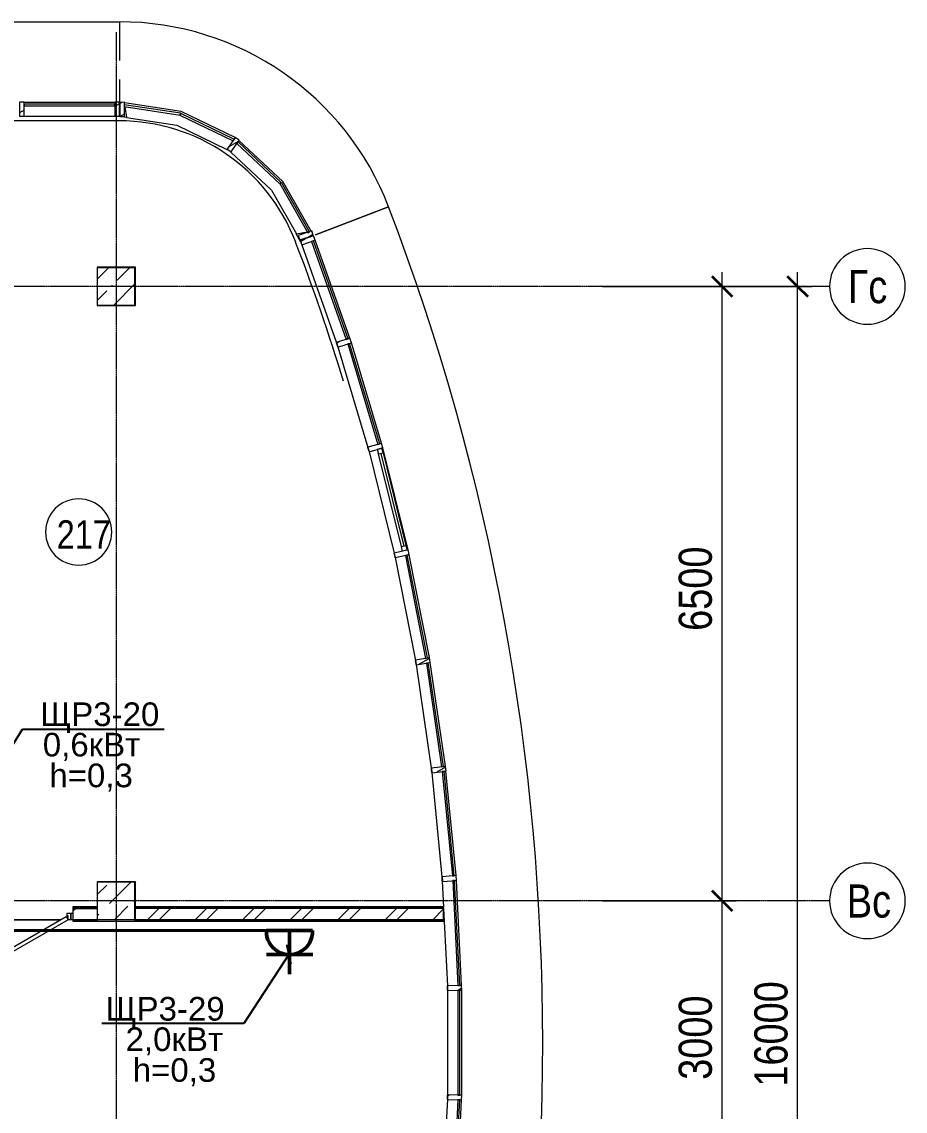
# Model space of a CAD drawing. Header units: metres. Extents: x 3659 to 143627, y -64119 to 51337.
# Drawn here: x 86463 to 95808, y -49511 to -37986 of the extents above; entities that cross this region are included whole.
import ezdxf

# ---------------------------------------------------------------- set-up
doc = ezdxf.new("R2010")
doc.units = ezdxf.units.M
doc.linetypes.add('ADSK_Линия сетки', pattern=[21, 12, -3, 3, -3])
for name, color, linetype, lineweight in [('A-ANNO-DIMS', 7, 'Continuous', 9), ('A-ANNO-DIMS-100', 7, 'Continuous', 9), ('A-AREA-IDEN', 7, 'Continuous', 9), ('A-DETL-MBND', 7, 'Continuous', 5), ('A-DOOR', 7, 'Continuous', 5), ('A-DOOR-FRAM', 7, 'Continuous', 13), ('A-FLOR', 7, 'Continuous', 5), ('A-GLAZ', 7, 'Continuous', 5), ('A-GLAZ-CURT', 7, 'Continuous', 5), ('A-GLAZ-CWMG', 7, 'Continuous', 5), ('A-WALL', 7, 'Continuous', 5), ('A-WALL-PATT', 7, 'Continuous', 18), ('S-COLS', 7, 'Continuous', 5), ('S-GRID', 7, 'Continuous', 9), ('S-GRID-IDEN', 7, 'Continuous', 9), ('Освещение', 1, 'Continuous', 50), ('Эл-свет раб.', 5, 'Continuous', 50), ('ЭЛ.сети', 5, 'Continuous', 100), ('ЭОМ', 7, 'Continuous', 40)]:
    doc.layers.add(name, color=color, linetype=linetype, lineweight=lineweight)
doc.styles.add('GOST Common_I', font='ARIALN.TTF', dxfattribs={"height": 350})
doc.styles.add('GOST Common_I_1', font='ARIALN.TTF', dxfattribs={"height": 300})
doc.styles.add('STYLE1', font='arial.ttf', dxfattribs={"height": 250})
doc.styles.add('ГОСТ 2.304', font='CS_Gost2304.shx', dxfattribs={"width": 0.85})
doc.dimstyles.new('ADSK_Основной_3_5', dxfattribs={"dimscale": 304.8, "dimtxt": 352.000249, "dimasz": 0.695866, "dimexe": 0.492126, "dimexo": 0.984252, "dimgap": 0, "dimtad": 1, "dimdec": 3, "dimrnd": 0.001, "dimdsep": 46, "dimtxsty": 'GOST Common_I', "dimblk1": 'OBLIQUE', "dimblk2": 'OBLIQUE', "dimsah": 1, "dimcen": 0.09, "dimdle": 0.492126, "dimazin": 0, "dimtfac": 1, "dimtdec": 4, "dimtix": 1, "dimtmove": 0, "dimatfit": 3, "dimfxl": 1, "dimtvp": 1, "dimtolj": 1, "dimtzin": 0, "dimarcsym": 2})
doc.dimstyles.new('СПДС', dxfattribs={"dimscale": 100, "dimtxt": 2.5, "dimasz": 2.5, "dimexe": 1.25, "dimexo": 0.625, "dimtad": 1, "dimdec": 0, "dimrnd": 0.001, "dimtxsty": 'ГОСТ 2.304', "dimblk": 'OBLIQUE', "dimcen": 2.5, "dimdle": 2, "dimadec": 0, "dimazin": 2, "dimtfac": 0.75, "dimtdec": 0, "dimtmove": 1, "dimatfit": 3, "dimfxl": 1, "dimtolj": 1, "dimarcsym": 1})
pattern_1 = [(45, (0, 0), (84.19025, 308.69666), [396.875, -79.375, 3.353, -76.022])]
pattern_2 = [(45, (0, 0), (-251.4472, 251.4472), []), (45, (0, 381), (-251.4472, 251.4472), [])]
pattern_3 = [(0, (0, 0), (812.8, 203.2), [33.528, -576.072, 33.528, -576.072, -3251.2]), (0, (0, 0), (812.8, 203.2), [-1219.2, 33.528, -1185.672, 33.528, -576.072, -1422.4]), (0, (0, 0), (812.8, 203.2), [-3048, 33.528, -372.872, 33.528, -982.472]), (120, (304.8, 101.6), (-582.37636, 602.30545), [33.528, -576.072, 33.528, -576.072, -3251.2]), (120, (304.8, 101.6), (-582.37636, 602.30545), [-1219.2, 33.528, -1185.672, 33.528, -576.072, -1422.4]), (120, (304.8, 101.6), (-582.37636, 602.30545), [-3048, 33.528, -372.872, 33.528, -982.472]), (240, (406.4, 508), (-230.42364, -805.50545), [33.528, -576.072, 33.528, -576.072, -3251.2]), (240, (406.4, 508), (-230.42364, -805.50545), [-1219.2, 33.528, -1185.672, 33.528, -576.072, -1422.4]), (240, (406.4, 508), (-230.42364, -805.50545), [-3048, 33.528, -372.872, 33.528, -982.472])]

# ---------------------------------------------------------------- blocks, each defined once
blk = doc.blocks.new('КДП АПК - КР_rvt-1-2 этаж')
at = {"layer": 'S-COLS', "lineweight": 20}
h = blk.add_hatch(dxfattribs=at)
h.set_pattern_fill('FP_137', color=256, style=0, pattern_type=2)
h.set_pattern_definition(pattern_1)
h.paths.add_polyline_path([(87641, -40346), (87663, -40346), (87663, -39946), (87263, -39946), (87263, -40346)], flags=0)
h = blk.add_hatch(dxfattribs=at)
h.set_pattern_fill('FP_137', color=256, style=0, pattern_type=2)
h.set_pattern_definition(pattern_1)
h.paths.add_polyline_path([(87641, -46846), (87663, -46846), (87663, -46446), (87263, -46446), (87263, -46846)], flags=0)
at = {"layer": 'A-FLOR', "lineweight": 20}
blk.add_line((87496, -38396), (67912, -38396), dxfattribs=at)
for centre, radius, start, end in [((87496, -40396), 2000, 20.9935, 90), ((67173, -48146), 23750, 17.1271, 20.8845)]:
    blk.add_arc(centre, radius, start, end, dxfattribs=at)
at = {"layer": 'S-COLS', "lineweight": 20}
for p, q in [((87663, -39946), (87263, -39946)), ((87263, -39946), (87263, -40346)), ((87663, -40346), (87663, -39946)), ((87263, -40346), (87663, -40346)), ((87663, -46446), (87263, -46446)), ((87263, -46446), (87263, -46846)), ((87663, -46846), (87663, -46446)), ((87263, -46846), (87663, -46846))]:
    blk.add_line(p, q, dxfattribs=at)
blk = doc.blocks.new('AC_Дверь_Однопольная_ДеревяннаяВнутренняя_ГОСТ6629-88 - ДГ 21-10-1263266-2 этаж')
at = {"layer": 'A-DOOR', "lineweight": 13}
for p, q in [((-455, 60), (333, 515)), ((353, 480), (-435, 25)), ((333, 515), (353, 480)), ((-435, 25), (-455, 60))]:
    blk.add_line(p, q, dxfattribs=at)
at = {"layer": 'A-DOOR', "lineweight": 18}
for p, q in [((-505, 60), (-485, 60)), ((-505, -10), (-505, 60)), ((-485, 60), (-485, -10)), ((485, 60), (505, 60)), ((485, -10), (485, 60)), ((505, 60), (505, -10)), ((-485, -10), (-505, -10)), ((505, -10), (485, -10))]:
    blk.add_line(p, q, dxfattribs=at)
at = {"layer": 'A-DOOR'}
blk.add_arc((-455, 60), 910, 0, 24.2635, dxfattribs=at)
at = {"layer": 'A-DOOR-FRAM'}
for p, q in [((-485, 60), (-455, 60)), ((-485, -10), (-485, 60)), ((-455, 60), (-455, 20)), ((-455, 20), (-445, 20)), ((-445, 20), (-445, -10)), ((445, 20), (455, 20)), ((445, -10), (445, 20)), ((455, 60), (485, 60)), ((455, 20), (455, 60)), ((485, 60), (485, -10)), ((-445, -10), (-485, -10)), ((485, -10), (445, -10))]:
    blk.add_line(p, q, dxfattribs=at)
blk = doc.blocks.new('Прямоугольный импост - 50 x 150мм 2-1634171-2 этаж')
at = {"layer": 'A-GLAZ-CWMG'}
h = blk.add_hatch(dxfattribs=at)
h.set_pattern_fill('FP_93', color=256, style=0, pattern_type=2)
h.set_pattern_definition([(218.626, (92335.21, -25302.51), (74.9081, -93.74847), [])])
h.paths.add_polyline_path([(-71, 112), (-49, -36), (1, -28), (-22, 120)], flags=0)
at = {"layer": 'A-GLAZ-CWMG', "lineweight": 18}
for p, q in [((-22, 120), (-71, 112)), ((1, -28), (-22, 120)), ((-71, 112), (-49, -36)), ((-49, -36), (1, -28))]:
    blk.add_line(p, q, dxfattribs=at)
blk = doc.blocks.new('Системная панель - С остеклением-1634172-2 этаж')
at = {"layer": 'A-GLAZ-CURT', "lineweight": 13}
for p, q in [((300, 10), (-300, 10)), ((-300, 10), (-300, -10)), ((300, -10), (300, 10)), ((-300, -10), (300, -10))]:
    blk.add_line(p, q, dxfattribs=at)
blk = doc.blocks.new('Прямоугольный импост - 50 x 150мм 3-1634173-2 этаж')
at = {"layer": 'A-GLAZ-CWMG'}
h = blk.add_hatch(dxfattribs=at)
h.set_pattern_fill('FP_94', color=256, style=0, pattern_type=2)
h.set_pattern_definition([(269.616, (-79238.61, 57931.76), (119.9973, -0.80424), [])])
h.paths.add_polyline_path([(-29, 120), (0, -27), (-49, -37), (-78, 110)], flags=0)
at = {"layer": 'A-GLAZ-CWMG', "lineweight": 18}
for p, q in [((-78, 110), (-29, 120)), ((-29, 120), (0, -27)), ((-49, -37), (-78, 110)), ((0, -27), (-49, -37))]:
    blk.add_line(p, q, dxfattribs=at)
blk = doc.blocks.new('Прямоугольный импост - 50 x 150мм-1635685-2 этаж')
at = {"layer": 'A-DETL-MBND'}
for p, q in [((88148, -38934), (87549, -38843)), ((87549, -38862), (87550, -38864)), ((87553, -38884), (87570, -38998)), ((87570, -38998), (88103, -39079))]:
    blk.add_line(p, q, dxfattribs=at)
blk = doc.blocks.new('Системная панель - С остеклением-1634116-2 этаж')
at = {"layer": 'A-GLAZ-CURT', "lineweight": 13}
for p, q in [((550, 10), (-550, 10)), ((-550, 10), (-550, -10)), ((550, -10), (550, 10)), ((-550, -10), (550, -10))]:
    blk.add_line(p, q, dxfattribs=at)
blk = doc.blocks.new('Системная панель - С остеклением-1634117-2 этаж')
at = {"layer": 'A-GLAZ-CURT', "lineweight": 13}
for p, q in [((555, 10), (-555, 10)), ((-555, 10), (-555, -10)), ((555, -10), (555, 10)), ((-555, -10), (555, -10))]:
    blk.add_line(p, q, dxfattribs=at)
blk = doc.blocks.new('M_Тент витража777 - M_Тент витража одинарное справо-2393011-2 этаж')
at = {"layer": 'A-GLAZ', "lineweight": 13}
for p, q in [((-505, 20), (-555, 20)), ((-555, 20), (-555, -30)), ((-555, -30), (-555, 20)), ((-505, -30), (-505, 20)), ((505, -30), (505, 20)), ((505, 20), (555, 20)), ((555, 20), (555, -30)), ((555, 20), (555, -30)), ((-555, -30), (-505, -30)), ((-505, -5), (505, -5)), ((555, -30), (505, -30))]:
    blk.add_line(p, q, dxfattribs=at)
at = {"layer": 'A-GLAZ'}
for p, q in [((-505, 20), (505, 20)), ((505, -30), (-505, -30))]:
    blk.add_line(p, q, dxfattribs=at)
blk = doc.blocks.new('Прямоугольный импост - 50 x 150мм-V79-2 этаж')
at = {"layer": 'A-GLAZ-CWMG'}
h = blk.add_hatch(dxfattribs=at)
h.set_pattern_fill('FP_99', color=256, style=0, pattern_type=2)
h.set_pattern_definition([(252.51, (-62177.94, 78930.66), (114.45233, -36.06472), [])])
h.paths.add_polyline_path([(25, 120), (25, -30), (-25, -30), (-25, 120)], flags=0)
at = {"layer": 'A-GLAZ-CWMG', "lineweight": 18}
for p, q in [((-25, -30), (-25, 120)), ((-25, 120), (25, 120)), ((25, 120), (25, -30)), ((25, -30), (-25, -30))]:
    blk.add_line(p, q, dxfattribs=at)
blk = doc.blocks.new('Прямоугольный импост - 50 x 150мм-V80-2 этаж')
at = {"layer": 'A-GLAZ-CWMG', "lineweight": 18}
for p, q in [((-25, -30), (-25, 120)), ((-25, 120), (25, 120)), ((25, 120), (25, -30)), ((25, -30), (-25, -30))]:
    blk.add_line(p, q, dxfattribs=at)
blk = doc.blocks.new('Прямоугольный импост - 50 x 150мм-V81-2 этаж')
at = {"layer": 'A-GLAZ-CWMG'}
h = blk.add_hatch(dxfattribs=at)
h.set_pattern_fill('FP_100', color=256, style=0, pattern_type=2)
h.set_pattern_definition([(258.07, (-67215.29, 72647.55), (117.4081, -24.80598), [])])
h.paths.add_polyline_path([(25, 120), (25, -30), (-25, -30), (-25, 120)], flags=0)
at = {"layer": 'A-GLAZ-CWMG', "lineweight": 18}
for p, q in [((-25, -30), (-25, 120)), ((-25, 120), (25, 120)), ((25, 120), (25, -30)), ((25, -30), (-25, -30))]:
    blk.add_line(p, q, dxfattribs=at)
blk = doc.blocks.new('Прямоугольный импост - 50 x 150мм-V85-2 этаж')
at = {"layer": 'A-GLAZ-CWMG'}
h = blk.add_hatch(dxfattribs=at)
h.set_pattern_fill('FP_104', color=256, style=0, pattern_type=2)
h.set_pattern_definition([(249.73, (-59436.69, 81881.62), (112.56846, -41.57334), [])])
h.paths.add_polyline_path([(25, 120), (25, -30), (-25, -30), (-25, 120)], flags=0)
at = {"layer": 'A-GLAZ-CWMG', "lineweight": 18}
for p, q in [((-25, -30), (-25, 120)), ((-25, 120), (25, 120)), ((25, 120), (25, -30)), ((25, -30), (-25, -30))]:
    blk.add_line(p, q, dxfattribs=at)
blk = doc.blocks.new('Прямоугольный импост - 50 x 150мм-V86-2 этаж')
at = {"layer": 'A-GLAZ-CWMG'}
h = blk.add_hatch(dxfattribs=at)
h.set_pattern_fill('FP_105', color=256, style=0, pattern_type=2)
h.set_pattern_definition([(246.95, (-56555.54, 84696.15), (110.41962, -46.98411), [])])
h.paths.add_polyline_path([(25, 120), (25, -30), (-25, -30), (-25, 120)], flags=0)
at = {"layer": 'A-GLAZ-CWMG', "lineweight": 18}
for p, q in [((-25, -30), (-25, 120)), ((-25, 120), (25, 120)), ((25, 120), (25, -30)), ((25, -30), (-25, -30))]:
    blk.add_line(p, q, dxfattribs=at)
blk = doc.blocks.new('Прямоугольный импост - 50 x 150мм-V88-2 этаж')
at = {"layer": 'A-GLAZ-CWMG'}
h = blk.add_hatch(dxfattribs=at)
h.set_pattern_fill('FP_107', color=256, style=0, pattern_type=2)
h.set_pattern_definition([(244.17, (-53541.27, 87367.63), (108.01089, -52.2843), [])])
h.paths.add_polyline_path([(25, 120), (25, -30), (-25, -30), (-25, 120)], flags=0)
at = {"layer": 'A-GLAZ-CWMG', "lineweight": 18}
for p, q in [((-25, -30), (-25, 120)), ((-25, 120), (25, 120)), ((25, 120), (25, -30)), ((25, -30), (-25, -30))]:
    blk.add_line(p, q, dxfattribs=at)
blk = doc.blocks.new('Прямоугольный импост - 50 x 150мм-V90-2 этаж')
at = {"layer": 'A-GLAZ-CWMG'}
h = blk.add_hatch(dxfattribs=at)
h.set_pattern_fill('FP_109', color=256, style=0, pattern_type=2)
h.set_pattern_definition([(238.61, (-47142.05, 92256.64), (102.437, -62.50328), [])])
h.paths.add_polyline_path([(25, -30), (-25, -30), (-25, 120), (25, 120)], flags=0)
at = {"layer": 'A-GLAZ-CWMG', "lineweight": 18}
for p, q in [((-25, -30), (-25, 120)), ((-25, 120), (25, 120)), ((25, 120), (25, -30)), ((25, -30), (-25, -30))]:
    blk.add_line(p, q, dxfattribs=at)
blk = doc.blocks.new('Прямоугольный импост - 50 x 150мм-V91-2 этаж')
at = {"layer": 'A-GLAZ-CWMG'}
h = blk.add_hatch(dxfattribs=at)
h.set_pattern_fill('FP_110', color=256, style=0, pattern_type=2)
h.set_pattern_definition([(241.39, (-50400.97, 89889.78), (105.34793, -57.46141), [])])
h.paths.add_polyline_path([(25, 120), (25, -30), (-25, -30), (-25, 120)], flags=0)
at = {"layer": 'A-GLAZ-CWMG', "lineweight": 18}
for p, q in [((-25, -30), (-25, 120)), ((-25, 120), (25, 120)), ((25, 120), (25, -30)), ((25, -30), (-25, -30))]:
    blk.add_line(p, q, dxfattribs=at)
blk = doc.blocks.new('Прямоугольный импост - 50 x 150мм-1634120-2 этаж')
at = {"layer": 'A-GLAZ-CWMG'}
h = blk.add_hatch(dxfattribs=at)
h.set_pattern_fill('FP_111', color=256, style=0, pattern_type=2)
h.set_pattern_definition([(280.522, (67804.3, 70974.81), (117.98218, 21.91357), [])])
h.paths.add_polyline_path([(-50, 120), (-50, -30), (0, -30), (0, 120)], flags=0)
at = {"layer": 'A-GLAZ-CWMG', "lineweight": 18}
for p, q in [((0, 120), (-50, 120)), ((-50, 120), (-50, -30)), ((0, -30), (0, 120)), ((-50, -30), (0, -30))]:
    blk.add_line(p, q, dxfattribs=at)
blk = doc.blocks.new('Прямоугольный импост - 50 x 150мм-1635693-2 этаж')
at = {"layer": 'A-DETL-MBND'}
for p, q in [((90965, -49385), (90925, -50206)), ((91061, -50501), (91115, -49392)), ((91095, -49391), (91115, -49392)), ((90924, -50221), (90911, -50494)), ((91061, -50501), (91041, -50500))]:
    blk.add_line(p, q, dxfattribs=at)
blk = doc.blocks.new('Прямоугольный импост - 50 x 150мм-V93-2 этаж')
at = {"layer": 'A-DETL-MBND'}
for p, q in [((90911, -47077), (90924, -47351)), ((91041, -47071), (91061, -47070)), ((91115, -48179), (91061, -47070)), ((90925, -47366), (90965, -48186)), ((91115, -48179), (91095, -48180))]:
    blk.add_line(p, q, dxfattribs=at)
blk = doc.blocks.new('Прямоугольный импост - 50 x 150мм-V92-2 этаж')
at = {"layer": 'A-DETL-MBND'}
for p, q in [((90908, -50538), (90800, -51643)), ((90950, -51658), (91057, -50553)), ((91037, -50551), (91057, -50553)), ((90950, -51658), (90930, -51656))]:
    blk.add_line(p, q, dxfattribs=at)
blk = doc.blocks.new('Прямоугольный импост - 50 x 150мм-V94-2 этаж')
at = {"layer": 'A-DETL-MBND'}
for p, q in [((90403, -53962), (90136, -55040)), ((90282, -55076), (90548, -53998)), ((90520, -53991), (90548, -53998)), ((90282, -55076), (90253, -55069))]:
    blk.add_line(p, q, dxfattribs=at)
blk = doc.blocks.new('Прямоугольный импост - 50 x 150мм-1635695-2 этаж')
at = {"layer": 'A-DETL-MBND'}
for p, q in [((89933, -41333), (89566, -40296)), ((89425, -40346), (89792, -41383)), ((89933, -41333), (89914, -41339))]:
    blk.add_line(p, q, dxfattribs=at)
blk = doc.blocks.new('Системная панель - С остеклением-1634174-2 этаж')
at = {"layer": 'A-GLAZ-CURT', "lineweight": 13}
for p, q in [((313, 10), (-313, 10)), ((-313, 10), (-313, -10)), ((313, -10), (313, 10)), ((-313, -10), (313, -10))]:
    blk.add_line(p, q, dxfattribs=at)
blk = doc.blocks.new('Прямоугольный импост - 50 x 150мм-1635686-2 этаж')
at = {"layer": 'A-DETL-MBND'}
for p, q in [((89224, -39674), (88760, -39240)), ((88677, -39360), (88674, -39365)), ((88674, -39365), (89105, -39768))]:
    blk.add_line(p, q, dxfattribs=at)
blk = doc.blocks.new('Прямоугольный импост - 50 x 150мм-1635687-2 этаж')
at = {"layer": 'A-DETL-MBND'}
for p, q in [((88719, -39211), (88148, -38934)), ((88103, -39079), (88633, -39336)), ((88633, -39336), (88636, -39332))]:
    blk.add_line(p, q, dxfattribs=at)
blk = doc.blocks.new('Системная панель - С остеклением-1634175-2 этаж')
at = {"layer": 'A-GLAZ-CURT', "lineweight": 13}
for p, q in [((300, 10), (-300, 10)), ((-300, 10), (-300, -10)), ((300, -10), (300, 10)), ((-300, -10), (300, -10))]:
    blk.add_line(p, q, dxfattribs=at)
blk = doc.blocks.new('Прямоугольный импост - 50 x 150мм-1635688-2 этаж')
at = {"layer": 'A-DETL-MBND'}
for p, q in [((89523, -40200), (89224, -39674)), ((89105, -39768), (89367, -40229)), ((89367, -40229), (89482, -40209)), ((89503, -40206), (89508, -40205))]:
    blk.add_line(p, q, dxfattribs=at)
blk = doc.blocks.new('Прямоугольный импост - 50 x 150мм-V96-2 этаж')
at = {"layer": 'A-GLAZ-CWMG'}
h = blk.add_hatch(dxfattribs=at)
h.set_pattern_fill('FP_113', color=256, style=0, pattern_type=2)
h.set_pattern_definition([(295.495, (-95348.73, 17918.47), (108.31474, 51.65188), [])])
h.paths.add_polyline_path([(25, 120), (25, -30), (-25, -30), (-25, 120), (17, 120)], flags=0)
at = {"layer": 'A-GLAZ-CWMG', "lineweight": 18}
for p, q in [((-25, -30), (-25, 120)), ((-25, 120), (25, 120)), ((25, 120), (25, -30)), ((25, -30), (-25, -30))]:
    blk.add_line(p, q, dxfattribs=at)
blk = doc.blocks.new('Системная панель - С остеклением-1634304-2 этаж')
at = {"layer": 'A-GLAZ-CURT', "lineweight": 13}
for p, q in [((479, 10), (-479, 10)), ((-479, 10), (-479, -10)), ((479, -10), (479, 10)), ((-479, -10), (479, -10))]:
    blk.add_line(p, q, dxfattribs=at)
blk = doc.blocks.new('Прямоугольный импост - 50 x 150мм-V107-2 этаж')
at = {"layer": 'A-GLAZ-CWMG'}
h = blk.add_hatch(dxfattribs=at)
h.set_pattern_fill('FP_128', color=256, style=0, pattern_type=2)
h.set_pattern_definition([(150, (86462.65, 38865.64), (-60, -103.92305), [])])
h.paths.add_polyline_path([(25, -120), (-25, -120), (-25, 30), (25, 30)], flags=0)
at = {"layer": 'A-GLAZ-CWMG', "lineweight": 18}
for p, q in [((-25, 30), (25, 30)), ((-25, -120), (-25, 30)), ((25, 30), (25, -120)), ((25, -120), (-25, -120))]:
    blk.add_line(p, q, dxfattribs=at)
blk = doc.blocks.new('Прямоугольный импост - 50 x 150мм-1633940-2 этаж')
at = {"layer": 'A-GLAZ-CWMG'}
h = blk.add_hatch(dxfattribs=at)
h.set_pattern_fill('FP_129', color=256, style=0, pattern_type=2)
h.set_pattern_definition([(30, (-87495.54, 38865.64), (-60, 103.92305), [])])
h.paths.add_polyline_path([(0, -120), (0, 30), (-50, 30), (-50, -120)], flags=0)
at = {"layer": 'A-GLAZ-CWMG', "lineweight": 18}
for p, q in [((-50, 30), (-50, -120)), ((0, 30), (-50, 30)), ((0, -120), (0, 30)), ((-50, -120), (0, -120))]:
    blk.add_line(p, q, dxfattribs=at)
blk = doc.blocks.new('Прямоугольный импост - 50 x 150мм-1006687-2 этаж')
at = {"layer": 'A-DETL-MBND'}
for p, q in [((86488, -38836), (87446, -38836)), ((87446, -38986), (86488, -38986))]:
    blk.add_line(p, q, dxfattribs=at)
blk = doc.blocks.new('Ось сетки - D8-1256827-2 этаж')
at = {"layer": 'S-GRID-IDEN'}
for start, end in [(360, 180), (180, 360)]:
    blk.add_arc((0, 0), 4, start, end, dxfattribs=at)
blk = doc.blocks.new('DIMBLOCK11-2 этаж')
at = {"layer": 'A-ANNO-DIMS-100', "lineweight": 35, "transparency": 16777216}
for p, q in [((94670, -40786), (94564, -40680)), ((94670, -40786), (94776, -40892)), ((94670, -56786), (94564, -56680)), ((94670, -56786), (94776, -56892))]:
    blk.add_line(p, q, dxfattribs=at)
at = {"layer": 'A-ANNO-DIMS-100', "transparency": 16777216}
for p, q in [((94670, -56936), (94670, -40636)), ((92604, -40786), (94820, -40786)), ((94670, -40786), (92604, -40786)), ((92604, -56786), (94820, -56786)), ((94670, -56786), (92604, -56786))]:
    blk.add_line(p, q, dxfattribs=at)
at = {"layer": 'A-ANNO-DIMS-100', "color": 0, "transparency": 16777216, "insert": (94212, -49251), "char_height": 350, "width": 1116.86, "attachment_point": 1, "rotation": 90, "line_spacing_factor": 1.022761, "style": 'GOST Common_I'}
blk.add_mtext('16000', dxfattribs=at)
blk = doc.blocks.new('_Oblique')
at = {"color": 0, "linetype": 'ByBlock', "lineweight": -2}
blk.add_line((-0.5, -0.5), (0.5, 0.5), dxfattribs=at)
blk = doc.blocks.new('DIMBLOCK13-2 этаж')
at = {"layer": 'A-ANNO-DIMS-100', "lineweight": 35, "transparency": 16777216}
for p, q in [((93870, -47286), (93764, -47180)), ((93870, -47286), (93976, -47392)), ((93870, -50286), (93764, -50180)), ((93870, -50286), (93976, -50392))]:
    blk.add_line(p, q, dxfattribs=at)
at = {"layer": 'A-ANNO-DIMS-100', "transparency": 16777216}
for p, q in [((92604, -47286), (94020, -47286)), ((93870, -47286), (92604, -47286)), ((93870, -50286), (93870, -47286)), ((92604, -50286), (94020, -50286)), ((93870, -50286), (92604, -50286))]:
    blk.add_line(p, q, dxfattribs=at)
at = {"layer": 'A-ANNO-DIMS-100', "color": 0, "transparency": 16777216, "insert": (93412, -49179), "char_height": 350, "width": 945.03, "attachment_point": 1, "rotation": 90, "line_spacing_factor": 1.022761, "style": 'GOST Common_I'}
blk.add_mtext('3000', dxfattribs=at)
blk = doc.blocks.new('DIMBLOCK14-2 этаж')
at = {"layer": 'A-ANNO-DIMS-100', "lineweight": 35, "transparency": 16777216}
for p, q in [((93870, -40786), (93764, -40680)), ((93870, -40786), (93976, -40892)), ((93870, -47286), (93764, -47180)), ((93870, -47286), (93976, -47392))]:
    blk.add_line(p, q, dxfattribs=at)
at = {"layer": 'A-ANNO-DIMS-100', "transparency": 16777216}
for p, q in [((93870, -47286), (93870, -40636)), ((92604, -40786), (94020, -40786)), ((93870, -40786), (92604, -40786)), ((92604, -47286), (94020, -47286)), ((93870, -47286), (92604, -47286))]:
    blk.add_line(p, q, dxfattribs=at)
at = {"layer": 'A-ANNO-DIMS-100', "color": 0, "transparency": 16777216, "insert": (93412, -44429), "char_height": 350, "width": 945.03, "attachment_point": 1, "rotation": 90, "line_spacing_factor": 1.022761, "style": 'GOST Common_I'}
blk.add_mtext('6500', dxfattribs=at)
blk = doc.blocks.new('Розетка штепсельная с заземляющим контактом скрытой установки IP20')
at = {"layer": 'Эл-свет раб.', "ltscale": 0.3}
for p, q in [((191575, -246568), (191575, -246106)), ((191816, -246316), (191329, -246316)), ((191819, -246568), (191331, -246568))]:
    blk.add_line(p, q, dxfattribs=at)
at = {"layer": 'Эл-свет раб.', "ltscale": 0.3, "extrusion": (0, 0, -1)}
blk.add_ellipse((191575, -246560), major_axis=(-173, 173), ratio=1, start_param=5.464002, end_param=8.673165, dxfattribs=at)
blk = doc.blocks.new('ПСС_Марка_помещения - Имя_2_5мм-224473-2 этаж')
at = {"layer": 'A-AREA-IDEN'}
for start, end in [(360, 180), (180, 360)]:
    blk.add_arc((-0.07, 0.04), 3.5, start, end, dxfattribs=at)

msp = doc.modelspace()

# ---------------------------------------------------------------- hatches: boundary and pattern name
at = {"layer": 'A-WALL-PATT', "lineweight": 5}
h = msp.add_hatch(dxfattribs=at)
h.set_pattern_fill('FP_40', color=256, style=0, pattern_type=2)
h.set_pattern_definition(pattern_3)
h.paths.add_polyline_path([(87665.6532, -40988.6443), (87665.6532, -40985.6443), (87262.6532, -40985.6443), (87262.6532, -40988.6443)], flags=0)
h = msp.add_hatch(dxfattribs=at)
h.set_pattern_fill('FP_40', color=256, style=0, pattern_type=2)
h.set_pattern_definition(pattern_3)
h.paths.add_polyline_path([(87259.6532, -47353.6443), (87262.6532, -47353.6443), (87262.6532, -47085.6443), (87259.6532, -47085.6443), (87259.6532, -47350.6443)], flags=0)
h = msp.add_hatch(dxfattribs=at)
h.set_pattern_fill('FP_40', color=256, style=0, pattern_type=2)
h.set_pattern_definition(pattern_3)
h.paths.add_polyline_path([(87665.6532, -47350.6443), (87665.6532, -47082.6443), (87662.6532, -47082.6443), (87662.6532, -47350.6443)], flags=0)
h = msp.add_hatch(dxfattribs=at)
h.set_pattern_fill('FP_1', color=256, style=0, pattern_type=2)
h.set_pattern_definition(pattern_2)
h.paths.add_polyline_path([(85582.0137, -47485.6443), (85992.6532, -47485.6443), (85992.6532, -47365.6443), (84262.6532, -47365.6443), (84262.6532, -47485.6443), (84552.3072, -47485.6443)], flags=0)
h.paths.add_polyline_path([(87262.6532, -47485.6443), (87262.6532, -47365.6443), (87002.6532, -47365.6443), (87002.6532, -47485.6443)], flags=0)
h = msp.add_hatch(dxfattribs=at)
h.set_pattern_fill('FP_40', color=256, style=0, pattern_type=2)
h.set_pattern_definition(pattern_3)
h.paths.add_polyline_path([(87262.6532, -47365.6443), (87262.6532, -47353.6443), (87002.6532, -47353.6443), (87002.6532, -47365.6443), (87259.6532, -47365.6443)], flags=0)
h.paths.add_polyline_path([(85582.0137, -47365.6443), (85992.6532, -47365.6443), (85992.6532, -47353.6443), (84722.6532, -47353.6443), (84722.6532, -47365.6443)], flags=0)
h = msp.add_hatch(dxfattribs=at)
h.set_pattern_fill('FP_40', color=256, style=0, pattern_type=2)
h.set_pattern_definition(pattern_3)
h.paths.add_polyline_path([(87662.6532, -47365.6443), (90925.158, -47365.6443), (90925.158, -47353.6443), (87662.6532, -47353.6443)], flags=0)
h = msp.add_hatch(dxfattribs=at)
h.set_pattern_fill('FP_1', color=256, style=0, pattern_type=2)
h.set_pattern_definition(pattern_2)
h.paths.add_polyline_path([(90730.5462, -47485.6443), (90925.158, -47485.6443), (90925.158, -47365.6443), (87662.6532, -47365.6443), (87662.6532, -47485.6443), (88671.1332, -47485.6443)], flags=0)
h = msp.add_hatch(dxfattribs=at)
h.set_pattern_fill('FP_40', color=256, style=0, pattern_type=2)
h.set_pattern_definition(pattern_3)
h.paths.add_polyline_path([(90930.9836, -47497.6443), (90930.9836, -47485.6443), (87662.6663, -47485.6443), (87662.6663, -47497.6443), (90730.5462, -47497.6443)], flags=0)
h = msp.add_hatch(dxfattribs=at)
h.set_pattern_fill('FP_40', color=256, style=0, pattern_type=2)
h.set_pattern_definition(pattern_3)
h.paths.add_polyline_path([(87662.6663, -47500.6443), (90930.9836, -47500.6443), (90930.9836, -47497.6443), (87662.6663, -47497.6443)], flags=0)

# ---------------------------------------------------------------- linework, layer by layer
at = {"layer": 'A-DETL-MBND'}
for p, q in [((67840.3603, -37985.6443), (87495.5434, -37985.6443)), ((87495.5434, -37985.6443), (87495.5434, -38395.6443)), ((87495.5434, -38595.6443), (87495.5434, -38835.6677)), ((87499.276, -38885.6476), (87495.5434, -38885.6443)), ((89568.3034, -40240.4837), (90343.4555, -39943.9042)), ((90343.4556, -39943.9042), (89568.3034, -40240.4837))]:
    msp.add_line(p, q, dxfattribs=at)
for centre, radius, start, end in [((87495.5434, -41035.6443), 3050, 20.9742033, 90), ((87495.5434, -41035.6443), 2150, 88.46081305, 88.56683165), ((67173.1377, -48785.6443), 24800, 339.11326035, 20.88673965)]:
    msp.add_arc(centre, radius, start, end, dxfattribs=at)
at = {"layer": 'A-FLOR', "lineweight": 18}
for p, q in [((87569.9597, -38998.3304), (87486.491, -38985.6677)), ((88656.0444, -39347.4461), (88633.2941, -39336.4095)), ((88674.4978, -39364.7337), (88656.0444, -39347.4461)), ((89411.9549, -40308.4256), (89366.5406, -40228.5324)), ((89799.2055, -41403.3518), (89791.8467, -41382.5453)), ((89805.5401, -41424.4927), (89799.2055, -41403.3518)), ((90130.6226, -42509.4118), (90124.2828, -42488.2535)), ((90135.9288, -42530.8526), (90130.6226, -42509.4118)), ((90408.0089, -43630.2618), (90402.7027, -43608.8209)), ((90412.2689, -43651.9347), (90408.0089, -43630.2618)), ((90630.7062, -44763.2462), (90626.4462, -44741.5733)), ((90633.9101, -44785.1003), (90630.7062, -44763.2462)), ((90798.1905, -45905.6983), (90794.9867, -45883.8443)), ((90800.3306, -45927.6821), (90798.1905, -45905.6983)), ((90910.0674, -47054.9291), (90907.9273, -47032.9454)), ((90911.1388, -47076.9908), (90910.0674, -47054.9291)), ((86042.6532, -47485.6443), (86872.6532, -47485.6443)), ((86872.6532, -47485.6443), (86042.6532, -47485.6443)), ((90966.0753, -48208.2655), (90965.0024, -48186.1719)), ((90966.0753, -48230.3212), (90966.0753, -48208.2655)), ((90965.0064, -49384.9588), (90966.0753, -49362.9441)), ((90966.0753, -49362.9441), (90966.0753, -49340.8095))]:
    msp.add_line(p, q, dxfattribs=at)
at = {"layer": 'A-WALL', "lineweight": 18}
for p, q in [((87665.6532, -40582.6443), (87259.6532, -40582.6443)), ((87259.6532, -40582.6443), (87259.6532, -40988.6443)), ((87262.6532, -40585.6443), (87662.6532, -40585.6443)), ((87262.6532, -40985.6443), (87262.6532, -40585.6443)), ((87662.6532, -40585.6443), (87662.6532, -40985.6443)), ((87665.6532, -40988.6443), (87665.6532, -40582.6443)), ((87259.6532, -40988.6443), (87665.6532, -40988.6443)), ((87662.6532, -40985.6443), (87262.6532, -40985.6443)), ((87665.6532, -47082.6443), (87259.6532, -47082.6443)), ((87259.6532, -47082.6443), (87259.6532, -47350.6443)), ((87262.6532, -47085.6443), (87662.6532, -47085.6443)), ((87262.6532, -47485.6443), (87262.6532, -47085.6443)), ((87662.6532, -47085.6443), (87662.6532, -47485.6443)), ((87665.6532, -47350.6443), (87665.6532, -47082.6443)), ((87002.6532, -47350.6443), (87002.6532, -47415.6443)), ((87259.6532, -47350.6443), (87002.6532, -47350.6443)), ((90925.158, -47350.6443), (87665.6532, -47350.6443)), ((90925.158, -47485.6443), (90925.158, -47350.6443)), ((87002.6532, -47485.6443), (87002.6532, -47500.6443)), ((87002.6532, -47500.6443), (90930.9836, -47500.6443)), ((87262.6663, -47500.6443), (87262.6663, -47485.6443)), ((87662.6663, -47485.6443), (87262.6663, -47485.6443)), ((87662.6663, -47500.6443), (87662.6663, -47485.6443)), ((90930.9836, -47485.6443), (90925.158, -47485.6443)), ((90930.9836, -47500.6443), (90930.9836, -47485.6443))]:
    msp.add_line(p, q, dxfattribs=at)
at = {"layer": 'A-WALL'}
for p, q in [((87002.6532, -47353.6443), (87262.6532, -47353.6443)), ((87002.6532, -47365.6443), (87262.6532, -47365.6443)), ((87662.6532, -47353.6443), (90925.158, -47353.6443)), ((90925.158, -47365.6443), (87662.6532, -47365.6443)), ((87262.6663, -47485.6443), (87002.6532, -47485.6443)), ((87262.6663, -47497.6443), (87002.6532, -47497.6443)), ((90925.158, -47485.6443), (87662.6663, -47485.6443)), ((90930.9836, -47497.6443), (87662.6663, -47497.6443))]:
    msp.add_line(p, q, dxfattribs=at)
at = {"layer": 'S-GRID', "linetype": 'ADSK_Линия сетки'}
for p, q in [((87462.6532, -38095.4453), (87462.6532, -63301.3643)), ((95007.6236, -40785.6443), (31950.4397, -40785.6443)), ((95007.6236, -47285.6443), (30597.8704, -47285.6443))]:
    msp.add_line(p, q, dxfattribs=at)
at = {"layer": 'ЭЛ.сети', "color": 0, "lineweight": 40}
msp.add_lwpolyline([(85902.9853, -47600.6443), (89293.9056, -47600.6443)], dxfattribs=at)

# ---------------------------------------------------------------- block references
at = {"lineweight": 5}
msp.add_blockref('КДП АПК - КР_rvt-1-2 этаж', (-3, -637), dxfattribs=at)
at = {"layer": 'A-AREA-IDEN', "color": 18, "true_color": 0x000000, "xscale": 99.99999999999993, "yscale": 99.99999999999993, "zscale": 99.99999999999993}
msp.add_blockref('ПСС_Марка_помещения - Имя_2_5мм-224473-2 этаж', (87071.357, -43387.4698), dxfattribs=at)
at = {"layer": 'A-DOOR', "color": 8, "true_color": 0x7f7f7f, "rotation": 180}
msp.add_blockref('AC_Дверь_Однопольная_ДеревяннаяВнутренняя_ГОСТ6629-88 - ДГ 21-10-1263266-2 этаж', (86497.6532, -47425.6443), dxfattribs=at)
at = {"layer": 'A-GLAZ', "rotation": 283.9001901249777}
msp.add_blockref('M_Тент витража777 - M_Тент витража одинарное справо-2393011-2 этаж', (90385.8243, -43041.0034), dxfattribs=at)
at = {"layer": 'A-GLAZ-CURT'}
for name, p, rotation in [('Системная панель - С остеклением-1634304-2 этаж', (86966.5983, -38865.6443), 180), ('Системная панель - С остеклением-1634172-2 этаж', (87842.3381, -38918.2552), 351.3736482941128), ('Системная панель - С остеклением-1634174-2 этаж', (88420.7286, -39099.888), 334.1209448823379), ('Системная панель - С остеклением-1634174-2 этаж', (88971.4648, -39478.4751), 316.8682414705638), ('Системная панель - С остеклением-1634175-2 этаж', (89348.1079, -39953.2307), 299.6155380587877), ('Системная панель - С остеклением-1634116-2 этаж', (89721.6165, -40824.016), 289.4775356465836), ('Системная панель - С остеклением-1634117-2 этаж', (90079.8844, -41921.9229), 286.6801901249785), ('Системная панель - С остеклением-1634117-2 этаж', (90637.1274, -44173.6054), 281.1201901249791), ('Системная панель - С остеклением-1634117-2 этаж', (90833.2024, -45317.0629), 278.3401901249783), ('Системная панель - С остеклением-1634117-2 этаж', (90973.5876, -46468.6845), 275.5601901249785), ('Системная панель - С остеклением-1634117-2 этаж', (91057.9527, -47625.7597), 272.7801901249787), ('Системная панель - С остеклением-1634117-2 этаж', (91086.099, -48785.565), 270.0001901249782), ('Системная панель - С остеклением-1634117-2 этаж', (91057.9604, -49945.3704), 267.2201901249778)]:
    msp.add_blockref(name, p, dxfattribs=dict(at, rotation=rotation))
at = {"layer": 'A-GLAZ-CWMG', "extrusion": (0, 0, -1)}
msp.add_blockref('Прямоугольный импост - 50 x 150мм-V107-2 этаж', (-86462.6532, -38865.6443), dxfattribs=at)
at = {"layer": 'A-GLAZ-CWMG'}
for name, p in [('Прямоугольный импост - 50 x 150мм-1006687-2 этаж', (0, 0)), ('Прямоугольный импост - 50 x 150мм-1633940-2 этаж', (87495.5434, -38865.6443)), ('Прямоугольный импост - 50 x 150мм-1635685-2 этаж', (0, 0)), ('Прямоугольный импост - 50 x 150мм-1635687-2 этаж', (0, 0)), ('Прямоугольный импост - 50 x 150мм-1635686-2 этаж', (0, 0)), ('Прямоугольный импост - 50 x 150мм-1635688-2 этаж', (0, 0)), ('Прямоугольный импост - 50 x 150мм-1635695-2 этаж', (0, 0)), ('Прямоугольный импост - 50 x 150мм-V93-2 этаж', (0, 0)), ('Прямоугольный импост - 50 x 150мм-1635693-2 этаж', (0, 0))]:
    msp.add_blockref(name, p, dxfattribs=at)
for name, p, rotation in [('Прямоугольный импост - 50 x 150мм 2-1634171-2 этаж', (87495.5434, -38865.6443), 171.3736482941128), ('Прямоугольный импост - 50 x 150мм-1634120-2 этаж', (89521.5596, -40258.3682), 109.4775356465836), ('Прямоугольный импост - 50 x 150мм-V92-2 этаж', (-13467.4961, -29053.4955), 22.23999999999948), ('Прямоугольный импост - 50 x 150мм-V94-2 этаж', (-14999.9147, -36959.4455), 27.79999999999956), ('Прямоугольный импост - 50 x 150мм-V92-2 этаж', (-11176.2948, -21333.2138), 16.68000000000047), ('Прямоугольный импост - 50 x 150мм-V92-2 этаж', (-9752.614, -17565.4867), 13.89999999999917), ('Прямоугольный импост - 50 x 150мм-V92-2 этаж', (-8147.8697, -13871.2439), 11.11999999999959), ('Прямоугольный импост - 50 x 150мм-V92-2 этаж', (-4410.7166, -6737.7987), 5.559999999999372)]:
    msp.add_blockref(name, p, dxfattribs=dict(at, rotation=rotation))
at = {"layer": 'A-GLAZ-CWMG', "extrusion": (0, 0, -1)}
for name, p, rotation in [('Прямоугольный импост - 50 x 150мм-V96-2 этаж', (-88724.8137, -39247.4065), 214.5054068235495), ('Прямоугольный импост - 50 x 150мм 3-1634173-2 этаж', (-89521.5596, -40258.3682), 240.3844619412123), ('Прямоугольный импост - 50 x 150мм-V81-2 этаж', (-89913.3373, -41366.0944), 251.9298098750218), ('Прямоугольный импост - 50 x 150мм-V80-2 этаж', (-90246.4315, -42477.7513), 254.7098098750219), ('Прямоугольный импост - 50 x 150мм-V79-2 этаж', (-90525.2171, -43604.2555), 257.489809875022), ('Прямоугольный импост - 50 x 150мм-V85-2 этаж', (-90749.0378, -44742.9552), 260.2698098750218), ('Прямоугольный импост - 50 x 150мм-V86-2 этаж', (-90917.3669, -45891.1705), 263.049809875022), ('Прямоугольный импост - 50 x 150мм-V88-2 этаж', (-91029.8082, -47046.1986), 265.8298098750219), ('Прямоугольный импост - 50 x 150мм-V91-2 этаж', (-91086.0971, -48205.3208), 268.609809875022), ('Прямоугольный импост - 50 x 150мм-V90-2 этаж', (-91086.1009, -49365.8091), 271.3898098750221)]:
    msp.add_blockref(name, p, dxfattribs=dict(at, rotation=rotation))
at = {"layer": 'S-GRID-IDEN', "xscale": 99.99999999999993, "yscale": 99.99999999999993, "zscale": 99.99999999999993, "rotation": 89.9999999999998}
for p in [(95407.6236, -40785.6443), (95407.6236, -47285.6443)]:
    msp.add_blockref('Ось сетки - D8-1256827-2 этаж', p, dxfattribs=at)
at = {"layer": 'Освещение', "rotation": 180}
msp.add_blockref('Розетка штепсельная с заземляющим контактом скрытой установки IP20', (280868.7364, -294168.9874), dxfattribs=at)

# ---------------------------------------------------------------- texts
at = {"layer": 'A-AREA-IDEN', "color": 18, "true_color": 0x000000, "insert": (86831.6727, -43259.0098), "char_height": 300, "width": 577.215, "attachment_point": 1, "style": 'GOST Common_I_1'}
msp.add_mtext('217', dxfattribs=at)
at = {"layer": 'S-GRID-IDEN', "char_height": 350, "attachment_point": 1, "style": 'GOST Common_I'}
for s, insert, width in [('Гс', (95203.3812, -40612.4041), 461.772), ('Вс', (95190.1812, -47112.4041), 493.8395)]:
    msp.add_mtext(s, dxfattribs=dict(at, insert=insert, width=width))
at = {"layer": 'Эл-свет раб.', "color": 7, "style": 'STYLE1'}
for s, p in [('ЩР3-20', (86658.4021, -45436.1787)), ('0,6кВт', (86684.9316, -45757.8187)), ('h=0,3', (86753.8215, -46083.5932, -386.7801)), ('ЩР3-29', (87349.5795, -48552.6427)), ('2,0кВт', (87560.7716, -48874.2827)), ('h=0,3', (87636.1518, -49200.0571, -386.7801))]:
    msp.add_text(s, height=250, dxfattribs=at).set_placement(p)

# ---------------------------------------------------------------- dimensions: what is measured, and where the dimension line sits
at = {"layer": 'A-ANNO-DIMS'}
for base, p1, p2, override, picture, middle in [((94669.8531, -40785.6443), (92304.4433, -56785.6443), (92304.4433, -40785.6443), {"dimpost": '<>', "dimfxl": 16000}, 'DIMBLOCK11-2 этаж', (94494.8531, -48785.6443)), ((93869.8531, -40785.6443), (92304.4433, -47285.6443), (92304.4433, -40785.6443), {"dimpost": '<>', "dimfxl": 6500}, 'DIMBLOCK14-2 этаж', (93694.8531, -44035.6443)), ((93869.8531, -47285.6443), (92304.4433, -50285.6443), (92304.4433, -47285.6443), {"dimpost": '<>', "dimfxl": 3000}, 'DIMBLOCK13-2 этаж', (93694.8531, -48785.6443))]:
    dim = msp.add_linear_dim(base=base, p1=p1, p2=p2, angle=90, dimstyle='ADSK_Основной_3_5', override=override, dxfattribs=at)
    dim.commit()
    dim.dimension.update_dxf_attribs({"geometry": picture, "text_midpoint": middle})

# ---------------------------------------------------------------- leaders
at = {"layer": 'ЭОМ', "lineweight": 25, "ltscale": 100}
for points in [[(85998.6349, -46229.4145), (86469.8822, -45467.9119), (87969.8822, -45467.9119)], [(89288.0517, -47852.7737), (88810.9506, -48584.3758), (87310.9506, -48584.3758)]]:
    msp.add_leader(points, dimstyle='СПДС', override={"dimasz": 1.5, "dimtad": 0, "dimldrblk": 'ArchTick', "dimfxl": 1.25, "dimtfill": 1, "dimlwd": 25}, dxfattribs=at)

doc.saveas('drawing.dxf')
